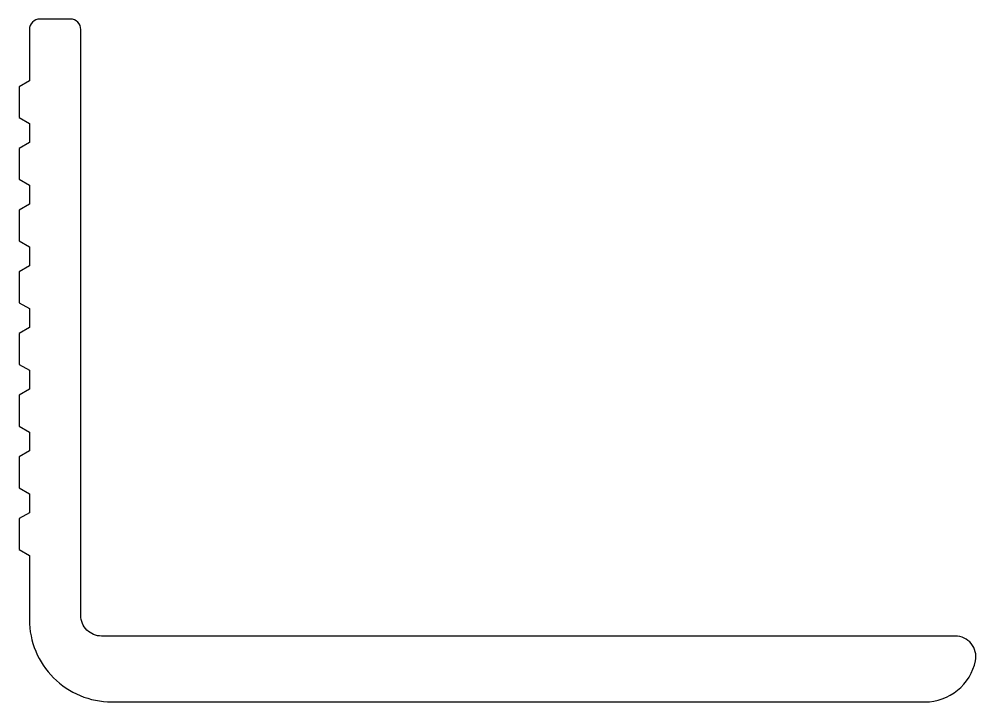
# Model space of a CAD drawing. Extents: x 1039.5 to 1086, y 501.9 to 535.1.
import ezdxf

# ---------------------------------------------------------------- set-up
doc = ezdxf.new("R2010")
doc.units = 0
doc.layers.get('0').update_dxf_attribs({"linetype": 'CONTINUOUS'})

msp = doc.modelspace()

# ---------------------------------------------------------------- linework, layer by layer
at = {"color": 7}
msp.add_lwpolyline([(1042.491, 506.065), (1042.491, 534.565, 0.198912), (1042.344, 534.919, 0.198912), (1041.991, 535.065), (1040.491, 535.065, 0.198912), (1040.137, 534.919, 0.198912), (1039.991, 534.565), (1039.991, 532.065), (1039.491, 531.777), (1039.491, 530.277), (1039.991, 529.988), (1039.991, 529.065), (1039.491, 528.777), (1039.491, 527.277), (1039.991, 526.988), (1039.991, 526.065), (1039.491, 525.777), (1039.491, 524.277), (1039.991, 523.988), (1039.991, 523.065), (1039.491, 522.777), (1039.491, 521.277), (1039.991, 520.988), (1039.991, 520.065), (1039.491, 519.777), (1039.491, 518.277), (1039.991, 517.988), (1039.991, 517.065), (1039.491, 516.777), (1039.491, 515.277), (1039.991, 514.988), (1039.991, 514.065), (1039.491, 513.777), (1039.491, 512.277), (1039.991, 511.988), (1039.991, 511.065), (1039.491, 510.777), (1039.491, 509.277), (1039.991, 508.988), (1039.991, 505.865, 0.198912), (1041.162, 503.037, 0.198912), (1043.991, 501.865), (1083.521, 501.865, 0.172872), (1085.102, 502.429, 0.172857), (1085.97, 503.865, 0.225246), (1085.765, 504.698, 0.225184), (1084.991, 505.065), (1043.491, 505.065, -0.198912), (1042.784, 505.358, -0.198912)], format="xyb", close=True, dxfattribs=at)

doc.saveas('drawing.dxf')
